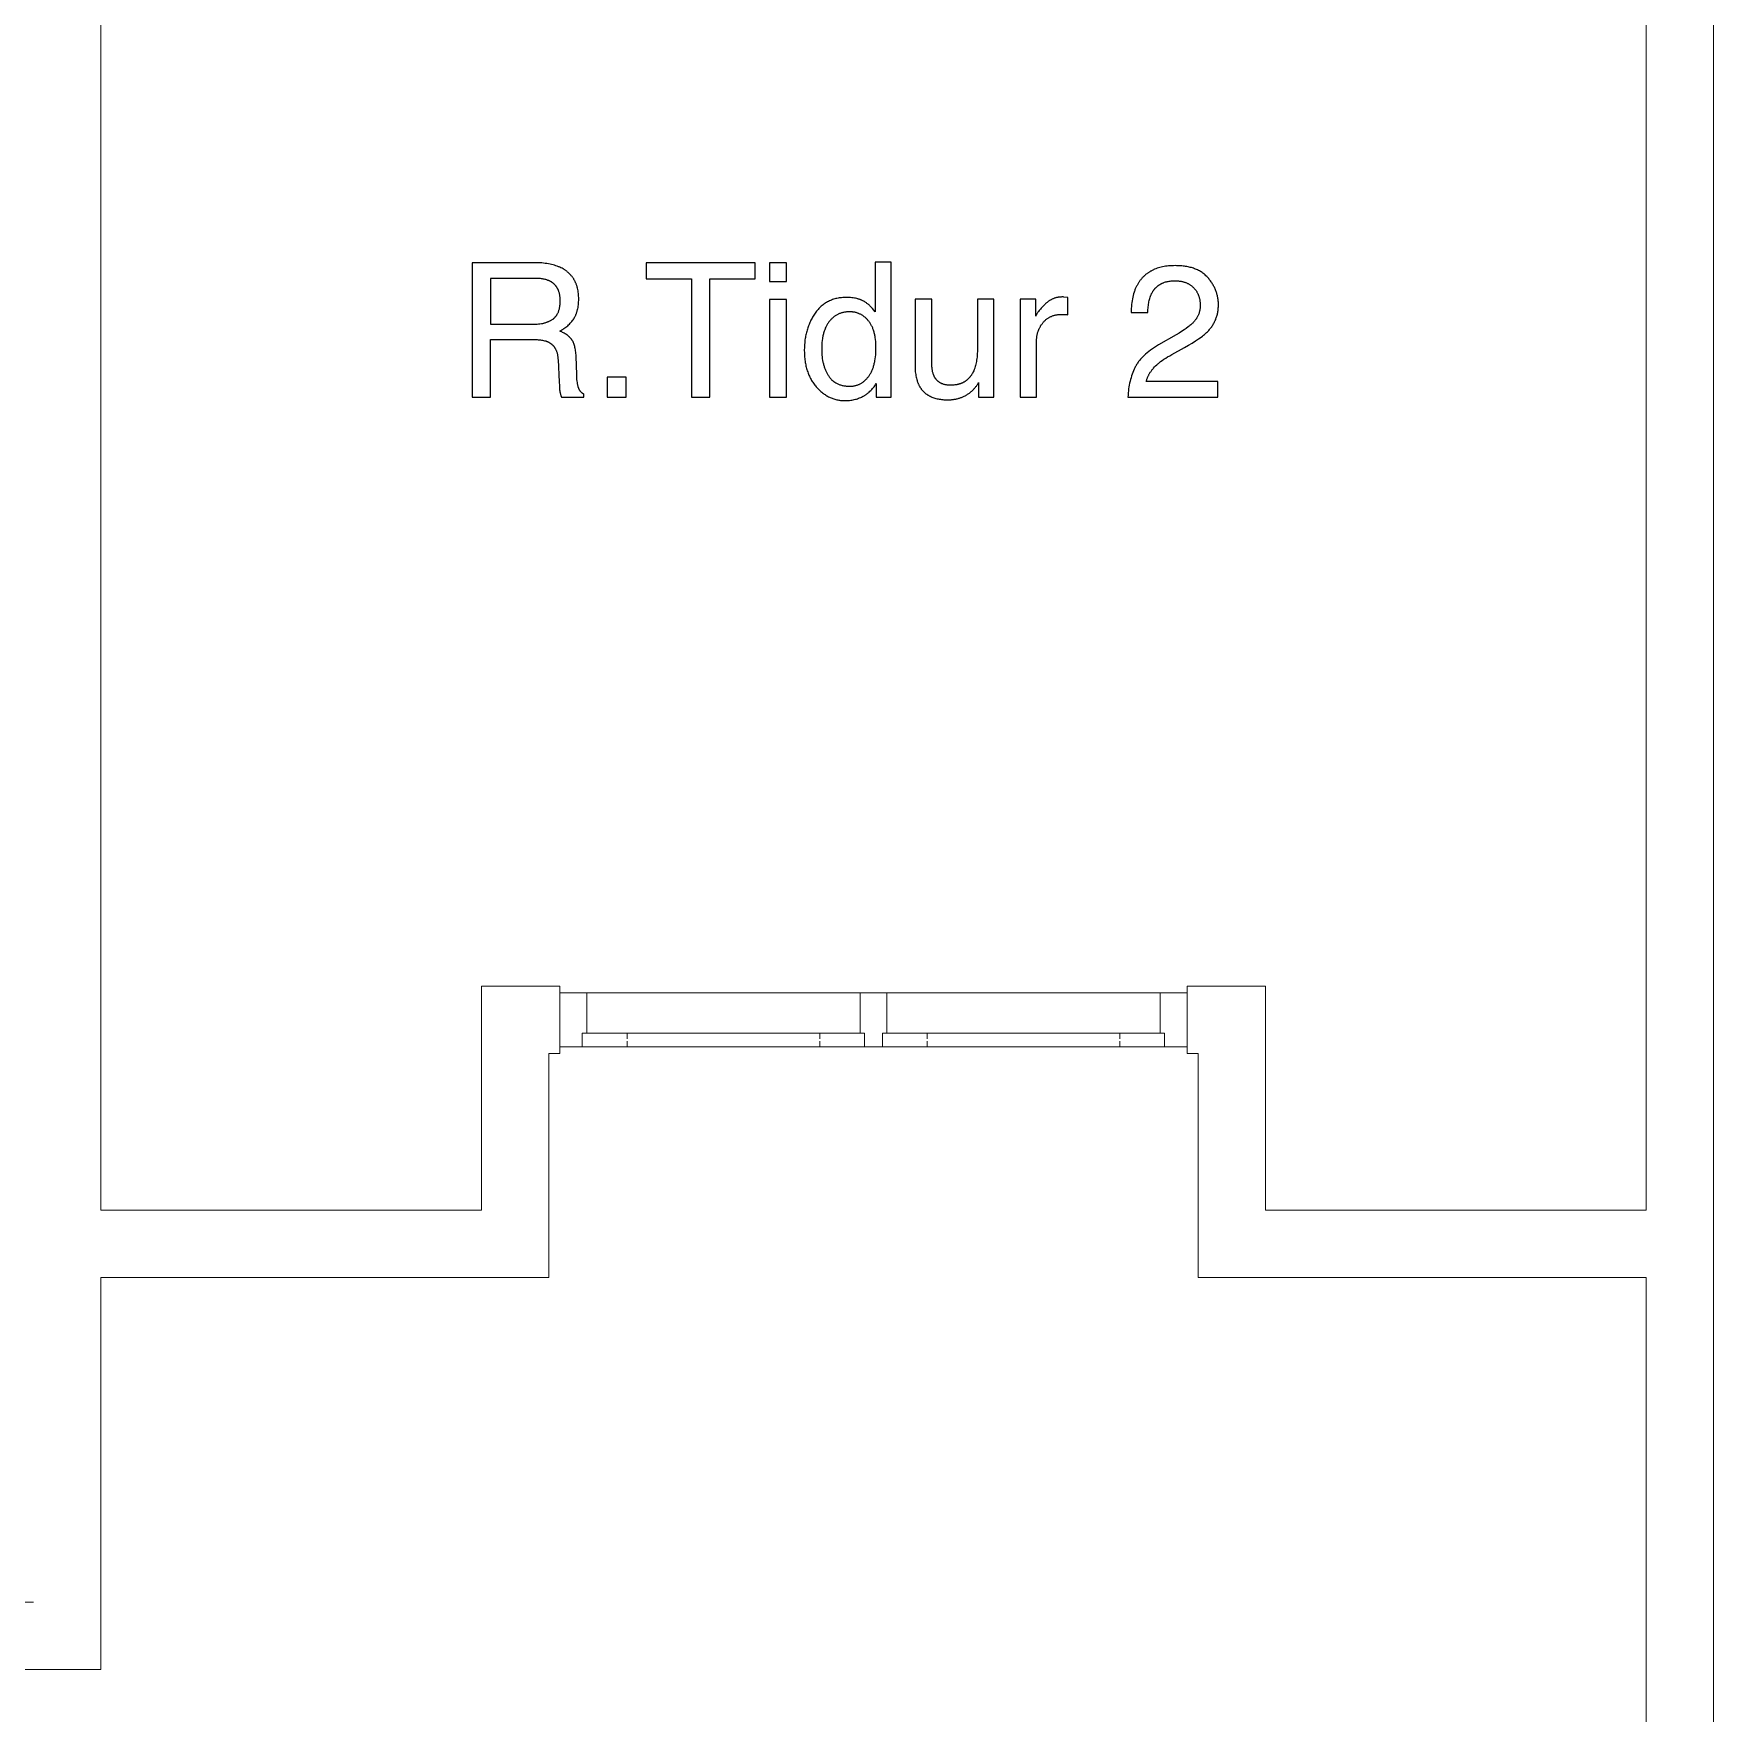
# Model space of a CAD drawing. Header units: metres. Extents: x 0 to 2861, y -1 to 1496.
# Drawn here: x 11.961 to 15.711, y 21.673 to 25.423 of the extents above; entities that cross this region are included whole.
import ezdxf

# ---------------------------------------------------------------- set-up
doc = ezdxf.new("R2010")
doc.units = ezdxf.units.M
doc.layers.add('ARS-KUSEN', color=25, linetype='Continuous', lineweight=9)
doc.layers.add('ARS_DINDING', color=1, linetype='Continuous', lineweight=15)
doc.layers.add('Default', color=18, linetype='Continuous')

msp = doc.modelspace()

# ---------------------------------------------------------------- linework, layer by layer
at = {"layer": 'ARS-KUSEN'}
for points in [[(14.5363, 23.2815), (13.1363, 23.2815), (13.1363, 23.1615), (14.5363, 23.1615)], [(13.1363, 23.1615), (13.1863, 23.1615), (13.1863, 23.1915), (13.1963, 23.1915), (13.1963, 23.2815), (13.1363, 23.2815)], [(13.8163, 23.1615), (13.8563, 23.1615), (13.8563, 23.1915), (13.8663, 23.1915), (13.8663, 23.2815), (13.8063, 23.2815), (13.8063, 23.1915), (13.8163, 23.1915)], [(14.5363, 23.1615), (14.4863, 23.1615), (14.4863, 23.1915), (14.4763, 23.1915), (14.4763, 23.2815), (14.5363, 23.2815)]]:
    msp.add_lwpolyline(points, close=True, dxfattribs=at)
for points in [[(13.2863, 23.174), (13.2863, 23.1615), (13.1863, 23.1615), (13.1863, 23.1915), (13.2863, 23.1915), (13.2863, 23.179)], [(13.7163, 23.179), (13.7163, 23.1915), (13.2863, 23.1915), (13.2863, 23.179)], [(13.7163, 23.174), (13.7163, 23.1615), (13.8163, 23.1615), (13.8163, 23.1915), (13.7163, 23.1915), (13.7163, 23.179)], [(13.9563, 23.174), (13.9563, 23.1615), (13.8563, 23.1615), (13.8563, 23.1915), (13.9563, 23.1915), (13.9563, 23.179)], [(13.9563, 23.179), (13.9563, 23.1915), (14.3863, 23.1915), (14.3863, 23.179)], [(14.3863, 23.174), (14.3863, 23.1615), (14.4863, 23.1615), (14.4863, 23.1915), (14.3863, 23.1915), (14.3863, 23.179)], [(13.2863, 23.174), (13.2863, 23.1615), (13.7163, 23.1615), (13.7163, 23.174)], [(14.3863, 23.174), (14.3863, 23.1615), (13.9563, 23.1615), (13.9563, 23.174)]]:
    msp.add_lwpolyline(points, dxfattribs=at)
at = {"layer": 'ARS_DINDING', "color": 251}
for points in [[(12.1113, 26.3215), (12.1113, 22.7965)], [(15.5613, 22.7965), (15.5613, 26.3215)], [(15.7113, 26.3215), (15.7113, 18.6715), (15.5613, 18.6715)], [(13.1113, 23.1465), (13.1363, 23.1465), (13.1363, 23.2965), (12.9613, 23.2965), (12.9613, 22.7965)], [(14.7113, 22.7965), (14.7113, 23.2965), (14.5363, 23.2965), (14.5363, 23.1465), (14.5613, 23.1465)], [(12.1113, 22.6465), (13.1113, 22.6465), (13.1113, 23.1465)], [(14.5613, 23.1465), (14.5613, 22.6465), (15.5613, 22.6465)], [(12.9613, 22.7965), (12.1113, 22.7965)], [(15.5613, 22.7965), (14.7113, 22.7965)], [(12.1113, 22.6465), (12.1113, 21.7715)], [(15.5613, 18.8215), (15.5613, 22.6465)], [(11.9613, 21.9215), (11.3613, 21.9215), (11.3613, 21.7715), (12.1113, 21.7715)], [(12.1113, 21.7715), (11.9613, 21.7715)]]:
    msp.add_lwpolyline(points, dxfattribs=at)
at = {"layer": 'Default'}
for points in [[(13.0794, 24.9115), (12.9405, 24.9115)], [(12.9405, 24.9115), (12.9405, 24.6115)], [(13.136, 24.7589), (13.1384, 24.7603), (13.1408, 24.7616), (13.1432, 24.7631), (13.1454, 24.7646), (13.1476, 24.7661), (13.1497, 24.7677), (13.1518, 24.7693), (13.1538, 24.771), (13.1557, 24.7728), (13.1575, 24.7746), (13.1593, 24.7764), (13.161, 24.7784), (13.1626, 24.7803), (13.1642, 24.7823), (13.1657, 24.7844), (13.1671, 24.7865), (13.1678, 24.7876), (13.1685, 24.7887), (13.1691, 24.7898), (13.1697, 24.7909), (13.1703, 24.7921), (13.1709, 24.7933), (13.1715, 24.7945), (13.172, 24.7957), (13.1725, 24.7969), (13.173, 24.7982), (13.1735, 24.7995), (13.1739, 24.8008), (13.1743, 24.8021), (13.1747, 24.8034), (13.1751, 24.8047), (13.1755, 24.8061), (13.1758, 24.8075), (13.1761, 24.8089), (13.1767, 24.8118), (13.1772, 24.8147), (13.1776, 24.8178), (13.1779, 24.8209), (13.1781, 24.824), (13.1782, 24.8273), (13.1782, 24.8306), (13.1782, 24.8338), (13.1781, 24.8369), (13.1779, 24.84), (13.1776, 24.843), (13.1772, 24.846), (13.1768, 24.8489), (13.1762, 24.8517), (13.1756, 24.8544), (13.1749, 24.8571), (13.1745, 24.8584), (13.1741, 24.8597), (13.1737, 24.861), (13.1733, 24.8623), (13.1728, 24.8636), (13.1723, 24.8648), (13.1718, 24.866), (13.1713, 24.8672), (13.1707, 24.8684), (13.1702, 24.8696), (13.1696, 24.8708), (13.169, 24.8719), (13.1683, 24.8731), (13.1677, 24.8742), (13.167, 24.8753), (13.1663, 24.8764), (13.1656, 24.8774), (13.1649, 24.8785), (13.1641, 24.8795), (13.1633, 24.8805), (13.1626, 24.8815), (13.1617, 24.8825), (13.1609, 24.8835), (13.16, 24.8844), (13.1592, 24.8854), (13.1583, 24.8863), (13.1573, 24.8872), (13.1564, 24.8881), (13.1555, 24.889), (13.1545, 24.8899), (13.1535, 24.8907), (13.1524, 24.8915), (13.1514, 24.8923), (13.1503, 24.8931), (13.1493, 24.8939), (13.1482, 24.8947), (13.147, 24.8954), (13.1459, 24.8962), (13.1447, 24.8969), (13.1435, 24.8976), (13.1411, 24.899), (13.1386, 24.9003), (13.136, 24.9015), (13.1346, 24.9021), (13.1331, 24.9027), (13.1302, 24.9038), (13.1272, 24.9049), (13.1241, 24.9059), (13.1209, 24.9068), (13.1176, 24.9076), (13.1142, 24.9083), (13.1107, 24.909), (13.1071, 24.9096), (13.1034, 24.9101), (13.0997, 24.9105), (13.0958, 24.9109), (13.0918, 24.9111), (13.0878, 24.9113), (13.0836, 24.9115), (13.0794, 24.9115)], [(13.5722, 24.9115), (13.3288, 24.9115)], [(13.3288, 24.9115), (13.3288, 24.8758)], [(13.5722, 24.8758), (13.5722, 24.9115)], [(13.6045, 24.9115), (13.6045, 24.8698)], [(13.6418, 24.9115), (13.6045, 24.9115)], [(13.6418, 24.8698), (13.6418, 24.9115)], [(13.8757, 24.9125), (13.8403, 24.9125)], [(13.8403, 24.9125), (13.8403, 24.802)], [(13.8757, 24.6115), (13.8757, 24.9125)], [(14.5304, 24.7222), (14.5393, 24.7272), (14.5475, 24.7321), (14.5549, 24.7368), (14.5617, 24.7413), (14.5677, 24.7456), (14.5705, 24.7476), (14.5731, 24.7497), (14.5755, 24.7516), (14.5777, 24.7536), (14.5798, 24.7555), (14.5817, 24.7573), (14.5832, 24.7589), (14.5846, 24.7605), (14.5861, 24.7621), (14.5874, 24.7637), (14.5888, 24.7653), (14.5901, 24.767), (14.5913, 24.7687), (14.5925, 24.7704), (14.5936, 24.7721), (14.5947, 24.7739), (14.5957, 24.7756), (14.5967, 24.7774), (14.5977, 24.7792), (14.5985, 24.7811), (14.5994, 24.7829), (14.6002, 24.7848), (14.6009, 24.7867), (14.6016, 24.7886), (14.6023, 24.7905), (14.6029, 24.7924), (14.6034, 24.7944), (14.604, 24.7964), (14.6044, 24.7984), (14.6048, 24.8004), (14.6052, 24.8025), (14.6055, 24.8045), (14.6058, 24.8066), (14.606, 24.8087), (14.6061, 24.8108), (14.6063, 24.813), (14.6063, 24.8152), (14.6064, 24.8173), (14.6063, 24.8194), (14.6063, 24.8215), (14.6062, 24.8235), (14.606, 24.8256), (14.6058, 24.8276), (14.6055, 24.8296), (14.6053, 24.8316), (14.6049, 24.8336), (14.6045, 24.8356), (14.6041, 24.8376), (14.6036, 24.8395), (14.6031, 24.8414), (14.6025, 24.8434), (14.6019, 24.8453), (14.6013, 24.8472), (14.6006, 24.8491), (14.5998, 24.851), (14.599, 24.8529), (14.5982, 24.8547), (14.5973, 24.8566), (14.5964, 24.8584), (14.5954, 24.8602), (14.5944, 24.862), (14.5933, 24.8638), (14.5922, 24.8656), (14.5911, 24.8674), (14.5899, 24.8692), (14.5886, 24.8709), (14.5873, 24.8726), (14.586, 24.8744), (14.5846, 24.8761), (14.5832, 24.8778), (14.5817, 24.8795), (14.5802, 24.8811), (14.5786, 24.8826), (14.577, 24.8842), (14.5753, 24.8856), (14.5735, 24.887), (14.5717, 24.8884), (14.5699, 24.8897), (14.568, 24.8909), (14.5661, 24.8921), (14.5641, 24.8933), (14.562, 24.8943), (14.5599, 24.8954), (14.5577, 24.8964), (14.5555, 24.8973), (14.5532, 24.8982), (14.5509, 24.899), (14.5485, 24.8998), (14.5461, 24.9005), (14.5436, 24.9011), (14.5411, 24.9017), (14.5385, 24.9023), (14.5359, 24.9028), (14.5332, 24.9033), (14.5305, 24.9037), (14.5277, 24.904), (14.5248, 24.9043), (14.5219, 24.9045), (14.5189, 24.9047), (14.5159, 24.9048), (14.5129, 24.9049), (14.5098, 24.905), (14.506, 24.9049), (14.5024, 24.9048), (14.4988, 24.9046), (14.4952, 24.9043), (14.4918, 24.9039), (14.4884, 24.9035), (14.4851, 24.9029), (14.4818, 24.9023), (14.4787, 24.9016), (14.4756, 24.9008), (14.4725, 24.8999), (14.4696, 24.899), (14.4667, 24.8979), (14.4639, 24.8968), (14.4625, 24.8962), (14.4611, 24.8956), (14.4598, 24.895), (14.4585, 24.8943), (14.4571, 24.8937), (14.4559, 24.893), (14.4546, 24.8923), (14.4533, 24.8915), (14.4521, 24.8908), (14.4509, 24.89), (14.4497, 24.8892), (14.4485, 24.8884), (14.4473, 24.8875), (14.4462, 24.8867), (14.445, 24.8858), (14.4439, 24.8849), (14.4428, 24.884), (14.4418, 24.883), (14.4407, 24.882), (14.4397, 24.8811), (14.4386, 24.8801), (14.4376, 24.879), (14.4366, 24.878), (14.4357, 24.8769), (14.4347, 24.8758), (14.4338, 24.8747), (14.4329, 24.8736), (14.432, 24.8724), (14.4311, 24.8713), (14.4302, 24.8701), (14.4294, 24.8689), (14.4286, 24.8676), (14.4277, 24.8664), (14.427, 24.8651), (14.4254, 24.8625), (14.4246, 24.861), (14.4238, 24.8594), (14.423, 24.8578), (14.4223, 24.8562), (14.4215, 24.8546), (14.4208, 24.8529), (14.4201, 24.8513), (14.4195, 24.8495), (14.4189, 24.8478), (14.4183, 24.846), (14.4171, 24.8424), (14.4161, 24.8387), (14.4152, 24.8349), (14.4143, 24.8309), (14.4136, 24.8268), (14.413, 24.8227), (14.4124, 24.8184), (14.412, 24.814), (14.4117, 24.8095), (14.4115, 24.8049), (14.4113, 24.8002)], [(13.0804, 24.8766), (12.9812, 24.8766)], [(12.9812, 24.8766), (12.9812, 24.774)], [(13.0751, 24.774), (13.0786, 24.7741), (13.0821, 24.7742), (13.0854, 24.7745), (13.0887, 24.7748), (13.0918, 24.7752), (13.0949, 24.7757), (13.0964, 24.7759), (13.0978, 24.7762), (13.0993, 24.7766), (13.1007, 24.7769), (13.1021, 24.7773), (13.1035, 24.7777), (13.1049, 24.7781), (13.1062, 24.7785), (13.1075, 24.779), (13.1088, 24.7795), (13.11, 24.78), (13.1113, 24.7805), (13.1125, 24.781), (13.1137, 24.7816), (13.1149, 24.7822), (13.116, 24.7828), (13.1171, 24.7834), (13.1182, 24.7841), (13.1193, 24.7848), (13.1204, 24.7855), (13.1209, 24.7858), (13.1214, 24.7862), (13.1219, 24.7866), (13.1224, 24.787), (13.1229, 24.7874), (13.1233, 24.7878), (13.1238, 24.7882), (13.1243, 24.7886), (13.1247, 24.7891), (13.1251, 24.7895), (13.1256, 24.79), (13.126, 24.7904), (13.1264, 24.7909), (13.1268, 24.7914), (13.1272, 24.7919), (13.1276, 24.7924), (13.128, 24.7929), (13.1284, 24.7934), (13.1288, 24.7939), (13.1291, 24.7944), (13.1295, 24.795), (13.1298, 24.7955), (13.1302, 24.7961), (13.1305, 24.7966), (13.1311, 24.7978), (13.1317, 24.799), (13.1323, 24.8002), (13.1328, 24.8015), (13.1333, 24.8028), (13.1338, 24.8042), (13.1342, 24.8055), (13.1347, 24.807), (13.135, 24.8084), (13.1354, 24.8099), (13.1357, 24.8114), (13.136, 24.813), (13.1362, 24.8146), (13.1364, 24.8162), (13.1366, 24.8179), (13.1367, 24.8196), (13.1369, 24.8213), (13.1369, 24.8231), (13.137, 24.8249), (13.137, 24.8267), (13.137, 24.8287), (13.1369, 24.8307), (13.1368, 24.8326), (13.1366, 24.8344), (13.1364, 24.8363), (13.1362, 24.838), (13.1359, 24.8398), (13.1355, 24.8415), (13.1352, 24.8432), (13.1347, 24.8448), (13.1342, 24.8464), (13.1337, 24.8479), (13.1334, 24.8487), (13.1332, 24.8494), (13.1329, 24.8502), (13.1325, 24.8509), (13.1322, 24.8516), (13.1319, 24.8523), (13.1315, 24.853), (13.1312, 24.8537), (13.1308, 24.8544), (13.1304, 24.855), (13.13, 24.8557), (13.1296, 24.8563), (13.1292, 24.857), (13.1288, 24.8576), (13.1284, 24.8582), (13.1279, 24.8588), (13.1274, 24.8594), (13.127, 24.86), (13.1265, 24.8606), (13.126, 24.8612), (13.1255, 24.8617), (13.125, 24.8623), (13.1244, 24.8628), (13.1239, 24.8633), (13.1233, 24.8639), (13.1228, 24.8644), (13.1222, 24.8649), (13.1216, 24.8654), (13.121, 24.8658), (13.1204, 24.8663), (13.1198, 24.8668), (13.1192, 24.8672), (13.1185, 24.8677), (13.1179, 24.8681), (13.1172, 24.8685), (13.1165, 24.8689), (13.1158, 24.8693), (13.1151, 24.8697), (13.1137, 24.8704), (13.1129, 24.8708), (13.1121, 24.8712), (13.1113, 24.8715), (13.1105, 24.8719), (13.1096, 24.8722), (13.1087, 24.8725), (13.1079, 24.8728), (13.107, 24.8731), (13.1051, 24.8737), (13.1032, 24.8742), (13.1012, 24.8746), (13.0992, 24.875), (13.0971, 24.8754), (13.0949, 24.8757), (13.0926, 24.876), (13.0903, 24.8762), (13.0879, 24.8764), (13.0855, 24.8765), (13.083, 24.8765), (13.0804, 24.8766)], [(13.3288, 24.8758), (13.4298, 24.8758)], [(13.4298, 24.8758), (13.4298, 24.6115)], [(13.4711, 24.6115), (13.4711, 24.8758)], [(13.4711, 24.8758), (13.5722, 24.8758)], [(13.6045, 24.8698), (13.6418, 24.8698)], [(14.4487, 24.8002), (14.4488, 24.8035), (14.449, 24.8068), (14.4493, 24.81), (14.4495, 24.813), (14.4499, 24.816), (14.4503, 24.8189), (14.4507, 24.8217), (14.4513, 24.8244), (14.4518, 24.827), (14.4524, 24.8295), (14.4531, 24.8319), (14.4538, 24.8343), (14.4546, 24.8365), (14.455, 24.8376), (14.4555, 24.8387), (14.4559, 24.8397), (14.4563, 24.8407), (14.4568, 24.8417), (14.4573, 24.8427), (14.4582, 24.8444), (14.4592, 24.8461), (14.4597, 24.847), (14.4602, 24.8478), (14.4607, 24.8486), (14.4613, 24.8494), (14.4618, 24.8501), (14.4624, 24.8509), (14.463, 24.8517), (14.4635, 24.8524), (14.4641, 24.8531), (14.4647, 24.8538), (14.4654, 24.8545), (14.466, 24.8552), (14.4666, 24.8558), (14.4673, 24.8565), (14.4679, 24.8571), (14.4686, 24.8577), (14.4693, 24.8584), (14.47, 24.8589), (14.4707, 24.8595), (14.4714, 24.8601), (14.4722, 24.8606), (14.4729, 24.8612), (14.4737, 24.8617), (14.4744, 24.8622), (14.4752, 24.8627), (14.476, 24.8632), (14.4768, 24.8637), (14.4776, 24.8641), (14.4784, 24.8645), (14.4793, 24.865), (14.4801, 24.8654), (14.481, 24.8658), (14.4818, 24.8662), (14.4827, 24.8665), (14.4836, 24.8669), (14.4845, 24.8672), (14.4863, 24.8679), (14.4882, 24.8685), (14.4902, 24.869), (14.4921, 24.8695), (14.4941, 24.8699), (14.4962, 24.8703), (14.4983, 24.8706), (14.5005, 24.8708), (14.5027, 24.871), (14.5049, 24.8711), (14.5072, 24.8712), (14.5096, 24.8713), (14.5111, 24.8712), (14.5127, 24.8712), (14.5143, 24.8711), (14.5158, 24.871), (14.5173, 24.8709), (14.5188, 24.8707), (14.5202, 24.8705), (14.5217, 24.8703), (14.5231, 24.8701), (14.5245, 24.8698), (14.5259, 24.8695), (14.5273, 24.8691), (14.5286, 24.8688), (14.5299, 24.8684), (14.5313, 24.868), (14.5325, 24.8675), (14.5338, 24.867), (14.5351, 24.8665), (14.5363, 24.866), (14.5375, 24.8654), (14.5387, 24.8648), (14.5398, 24.8642), (14.541, 24.8635), (14.5421, 24.8628), (14.5432, 24.8621), (14.5443, 24.8613), (14.5454, 24.8606), (14.5464, 24.8598), (14.5474, 24.8589), (14.5485, 24.8581), (14.5494, 24.8572), (14.5504, 24.8562), (14.5513, 24.8553), (14.5523, 24.8543), (14.5531, 24.8533), (14.554, 24.8523), (14.5548, 24.8513), (14.5556, 24.8502), (14.5564, 24.8492), (14.5571, 24.8481), (14.5578, 24.847), (14.5585, 24.8458), (14.5591, 24.8447), (14.5597, 24.8435), (14.5603, 24.8423), (14.5609, 24.8411), (14.5614, 24.8399), (14.5619, 24.8386), (14.5624, 24.8373), (14.5628, 24.836), (14.5632, 24.8347), (14.5636, 24.8334), (14.5639, 24.832), (14.5642, 24.8306), (14.5645, 24.8292), (14.5648, 24.8278), (14.565, 24.8264), (14.5652, 24.8249), (14.5653, 24.8234), (14.5655, 24.8219), (14.5656, 24.8204), (14.5657, 24.8189), (14.5657, 24.8173), (14.5657, 24.8157), (14.5657, 24.8143), (14.5657, 24.813), (14.5656, 24.8117), (14.5655, 24.8103), (14.5653, 24.809), (14.5651, 24.8077), (14.5649, 24.8064), (14.5647, 24.8051), (14.5644, 24.8038), (14.5641, 24.8025), (14.5637, 24.8013), (14.5634, 24.8), (14.563, 24.7988), (14.5625, 24.7975), (14.562, 24.7963), (14.5615, 24.7951), (14.561, 24.7939), (14.5604, 24.7927), (14.5598, 24.7915), (14.5592, 24.7903), (14.5585, 24.7891), (14.5578, 24.788), (14.5571, 24.7868), (14.5563, 24.7857), (14.5555, 24.7846), (14.5547, 24.7834), (14.5538, 24.7823), (14.5529, 24.7812), (14.552, 24.7801), (14.551, 24.779), (14.55, 24.778), (14.549, 24.7769), (14.5476, 24.7755), (14.5461, 24.7741), (14.5444, 24.7727), (14.5427, 24.7712), (14.5408, 24.7697), (14.5388, 24.7682), (14.5344, 24.765), (14.5296, 24.7616), (14.5242, 24.7581), (14.5184, 24.7545), (14.512, 24.7508)], [(13.6045, 24.8292), (13.6045, 24.6115)], [(13.6418, 24.8292), (13.6045, 24.8292)], [(13.6418, 24.6115), (13.6418, 24.8292)], [(13.776, 24.8341), (13.7732, 24.8341), (13.7704, 24.834), (13.7677, 24.8338), (13.765, 24.8335), (13.7623, 24.8332), (13.7597, 24.8329), (13.7572, 24.8324), (13.7546, 24.8319), (13.7522, 24.8313), (13.7497, 24.8307), (13.7473, 24.83), (13.7449, 24.8292), (13.7426, 24.8283), (13.7403, 24.8274), (13.7381, 24.8264), (13.7359, 24.8253), (13.7337, 24.8242), (13.7316, 24.823), (13.7295, 24.8217), (13.7275, 24.8204), (13.7255, 24.819), (13.7236, 24.8175), (13.7216, 24.816), (13.7198, 24.8144), (13.7179, 24.8127), (13.7161, 24.811), (13.7144, 24.8092), (13.7127, 24.8073), (13.711, 24.8053), (13.7094, 24.8033), (13.7078, 24.8012), (13.7063, 24.7991), (13.7048, 24.7969), (13.7033, 24.7946), (13.7019, 24.7924), (13.7005, 24.7901), (13.6992, 24.7878), (13.698, 24.7855), (13.6968, 24.7831), (13.6956, 24.7808), (13.6945, 24.7784), (13.6934, 24.7759), (13.6924, 24.7735), (13.6914, 24.771), (13.6905, 24.7685), (13.6896, 24.766), (13.6887, 24.7634), (13.688, 24.7609), (13.6872, 24.7583), (13.6865, 24.7556), (13.6859, 24.753), (13.6853, 24.7503), (13.6847, 24.7476), (13.6842, 24.7449), (13.6838, 24.7421), (13.6834, 24.7394), (13.683, 24.7366), (13.6827, 24.7337), (13.6822, 24.728), (13.682, 24.7222), (13.6819, 24.7163), (13.682, 24.71), (13.6821, 24.7069), (13.6823, 24.7038), (13.6825, 24.7008), (13.6828, 24.6978), (13.6831, 24.6949), (13.6835, 24.692), (13.684, 24.6891), (13.6845, 24.6863), (13.685, 24.6836), (13.6856, 24.6808), (13.6863, 24.6781), (13.687, 24.6755), (13.6877, 24.6729), (13.6885, 24.6703), (13.6894, 24.6677), (13.6903, 24.6652), (13.6913, 24.6628), (13.6923, 24.6604), (13.6934, 24.658), (13.6945, 24.6557), (13.6957, 24.6534), (13.6969, 24.6511), (13.6982, 24.6489), (13.6995, 24.6467), (13.7009, 24.6446), (13.7023, 24.6425), (13.7038, 24.6404), (13.7054, 24.6384), (13.707, 24.6364), (13.7086, 24.6345), (13.7103, 24.6326), (13.712, 24.6307), (13.7137, 24.629), (13.7155, 24.6273), (13.7172, 24.6256), (13.719, 24.624), (13.7208, 24.6225), (13.7226, 24.621), (13.7244, 24.6196), (13.7263, 24.6183), (13.7282, 24.617), (13.7301, 24.6157), (13.732, 24.6146), (13.7339, 24.6135), (13.7358, 24.6124), (13.7378, 24.6114), (13.7398, 24.6105), (13.7418, 24.6096), (13.7438, 24.6088), (13.7459, 24.6081), (13.7479, 24.6074), (13.75, 24.6067), (13.7521, 24.6062), (13.7543, 24.6056), (13.7564, 24.6052), (13.7586, 24.6048), (13.7607, 24.6045), (13.7629, 24.6042), (13.7652, 24.604), (13.7674, 24.6038), (13.7696, 24.6038), (13.7719, 24.6037), (13.7747, 24.6038), (13.7775, 24.6039), (13.7802, 24.604), (13.7829, 24.6043), (13.7856, 24.6046), (13.7882, 24.605), (13.7908, 24.6054), (13.7933, 24.606), (13.7958, 24.6066), (13.7983, 24.6072), (13.8007, 24.608), (13.803, 24.6088), (13.8054, 24.6097), (13.8077, 24.6106), (13.8099, 24.6116), (13.8121, 24.6127), (13.8132, 24.6133), (13.8143, 24.6139), (13.8154, 24.6145), (13.8165, 24.6151), (13.8175, 24.6158), (13.8186, 24.6165), (13.8196, 24.6172), (13.8206, 24.6179), (13.8217, 24.6187), (13.8227, 24.6194), (13.8237, 24.6202), (13.8247, 24.621), (13.8256, 24.6219), (13.8266, 24.6227), (13.8285, 24.6245), (13.8304, 24.6264), (13.8323, 24.6283), (13.8341, 24.6304), (13.8359, 24.6325), (13.8376, 24.6347), (13.8393, 24.637), (13.841, 24.6394), (13.8426, 24.6419)], [(13.8403, 24.802), (13.8373, 24.8057), (13.8343, 24.8091), (13.8314, 24.8122), (13.8299, 24.8137), (13.8285, 24.815), (13.8272, 24.8164), (13.8258, 24.8176), (13.8245, 24.8187), (13.8231, 24.8198), (13.8218, 24.8208), (13.8206, 24.8218), (13.8193, 24.8227), (13.8181, 24.8235), (13.817, 24.8241), (13.8159, 24.8248), (13.8148, 24.8254), (13.8137, 24.826), (13.8126, 24.8265), (13.8114, 24.8271), (13.8103, 24.8276), (13.8091, 24.8281), (13.8079, 24.8286), (13.8067, 24.8291), (13.8055, 24.8295), (13.8042, 24.8299), (13.803, 24.8303), (13.8017, 24.8307), (13.8004, 24.8311), (13.7991, 24.8314), (13.7964, 24.8321), (13.7937, 24.8326), (13.7909, 24.8331), (13.7881, 24.8334), (13.7851, 24.8337), (13.7822, 24.8339), (13.7791, 24.834), (13.776, 24.8341)], [(13.9667, 24.8302), (13.9292, 24.8302)], [(13.9292, 24.8302), (13.9292, 24.6815)], [(13.9667, 24.685), (13.9667, 24.8302)], [(14.1052, 24.8302), (14.0684, 24.8302)], [(14.0684, 24.8302), (14.0684, 24.7228)], [(14.1052, 24.6115), (14.1052, 24.8302)], [(14.1985, 24.8302), (14.1636, 24.8302)], [(14.1636, 24.8302), (14.1636, 24.6115)], [(14.27, 24.8341), (14.2616, 24.8349), (14.2595, 24.8351), (14.2588, 24.8351), (14.2584, 24.8351), (14.2582, 24.8351), (14.2568, 24.8351), (14.2555, 24.835), (14.2541, 24.835), (14.2528, 24.8349), (14.2515, 24.8347), (14.2502, 24.8346), (14.2489, 24.8344), (14.2476, 24.8341), (14.2463, 24.8339), (14.245, 24.8336), (14.2437, 24.8332), (14.2425, 24.8329), (14.2413, 24.8325), (14.24, 24.8321), (14.2388, 24.8316), (14.2376, 24.8312), (14.2364, 24.8306), (14.2352, 24.8301), (14.234, 24.8295), (14.2328, 24.8289), (14.2317, 24.8283), (14.2305, 24.8276), (14.2294, 24.8269), (14.2283, 24.8262), (14.2271, 24.8255), (14.226, 24.8247), (14.2249, 24.8238), (14.2238, 24.823), (14.2228, 24.8221), (14.2217, 24.8212), (14.2206, 24.8203), (14.2196, 24.8193), (14.2156, 24.8154), (14.212, 24.8117), (14.2103, 24.8099), (14.2088, 24.8081), (14.2073, 24.8064), (14.2059, 24.8047), (14.2047, 24.803), (14.2035, 24.8014), (14.2024, 24.7998), (14.2015, 24.7982), (14.201, 24.7975), (14.2006, 24.7967), (14.2002, 24.796), (14.1998, 24.7953), (14.1994, 24.7945), (14.1991, 24.7938), (14.1988, 24.7931), (14.1985, 24.7924)], [(14.1985, 24.7924), (14.1985, 24.8302)], [(14.27, 24.7953), (14.27, 24.8341)], [(14.2004, 24.7373), (14.2004, 24.7387), (14.2004, 24.7402), (14.2005, 24.7416), (14.2006, 24.743), (14.2007, 24.7444), (14.2009, 24.7458), (14.2011, 24.7472), (14.2013, 24.7486), (14.2016, 24.75), (14.2018, 24.7513), (14.2021, 24.7527), (14.2025, 24.754), (14.2028, 24.7553), (14.2032, 24.7566), (14.2036, 24.7579), (14.2041, 24.7592), (14.2046, 24.7605), (14.2051, 24.7618), (14.2056, 24.763), (14.2062, 24.7643), (14.2068, 24.7655), (14.2074, 24.7667), (14.2081, 24.768), (14.2088, 24.7692), (14.2095, 24.7704), (14.2102, 24.7715), (14.211, 24.7727), (14.2118, 24.7739), (14.2126, 24.775), (14.2135, 24.7762), (14.2144, 24.7773), (14.2153, 24.7784), (14.2162, 24.7795), (14.2172, 24.7806), (14.2182, 24.7816), (14.2192, 24.7826), (14.2203, 24.7836), (14.2213, 24.7845), (14.2224, 24.7854), (14.2235, 24.7863), (14.2247, 24.7871), (14.2259, 24.7879), (14.2271, 24.7886), (14.2283, 24.7893), (14.2295, 24.79), (14.2308, 24.7907), (14.2321, 24.7913), (14.2334, 24.7918), (14.2348, 24.7924), (14.2361, 24.7929), (14.2375, 24.7934), (14.2389, 24.7938), (14.2404, 24.7942), (14.2419, 24.7946), (14.2434, 24.7949), (14.2449, 24.7952), (14.2464, 24.7955), (14.248, 24.7957), (14.2496, 24.7959), (14.2512, 24.796), (14.2529, 24.7962), (14.2545, 24.7962), (14.2562, 24.7963), (14.258, 24.7963), (14.2611, 24.7963), (14.2626, 24.7962), (14.264, 24.7961), (14.2654, 24.796), (14.2669, 24.7958), (14.2684, 24.7956), (14.27, 24.7953)], [(14.4113, 24.8002), (14.4487, 24.8002)], [(12.9812, 24.774), (13.0751, 24.774)], [(13.1723, 24.7024), (13.1722, 24.7056), (13.1719, 24.7087), (13.1717, 24.7117), (13.1713, 24.7145), (13.1709, 24.7173), (13.1705, 24.7199), (13.1699, 24.7225), (13.1693, 24.7249), (13.169, 24.726), (13.1687, 24.7272), (13.1683, 24.7283), (13.168, 24.7294), (13.1676, 24.7304), (13.1672, 24.7315), (13.1668, 24.7325), (13.1664, 24.7334), (13.1659, 24.7344), (13.1655, 24.7353), (13.165, 24.7362), (13.1645, 24.737), (13.164, 24.7378), (13.1635, 24.7386), (13.163, 24.7394), (13.1624, 24.7401), (13.1619, 24.7409), (13.1613, 24.7416), (13.1607, 24.7423), (13.1601, 24.743), (13.1594, 24.7437), (13.1588, 24.7444), (13.1581, 24.745), (13.1574, 24.7457), (13.1567, 24.7463), (13.156, 24.747), (13.1553, 24.7476), (13.1545, 24.7482), (13.1538, 24.7489), (13.153, 24.7495), (13.1514, 24.7507), (13.1497, 24.7518), (13.1479, 24.7529), (13.1461, 24.754), (13.1442, 24.7551), (13.1423, 24.7561), (13.1402, 24.7571), (13.1381, 24.758), (13.136, 24.7589)], [(14.512, 24.7508), (14.4728, 24.7281)], [(12.9812, 24.6115), (12.9812, 24.7401)], [(12.9812, 24.7401), (13.0737, 24.7401)], [(13.0737, 24.7401), (13.0797, 24.7401), (13.0853, 24.7398), (13.088, 24.7396), (13.0905, 24.7394), (13.0929, 24.7391), (13.0953, 24.7388), (13.0975, 24.7384), (13.0996, 24.738), (13.1017, 24.7375), (13.1036, 24.737), (13.1045, 24.7368), (13.1054, 24.7365), (13.1063, 24.7362), (13.1071, 24.7359), (13.1079, 24.7356), (13.1087, 24.7353), (13.1095, 24.735), (13.1102, 24.7346), (13.1109, 24.7343), (13.1115, 24.734), (13.1121, 24.7337), (13.1127, 24.7333), (13.1133, 24.733), (13.1139, 24.7326), (13.1145, 24.7322), (13.1151, 24.7318), (13.1156, 24.7314), (13.1162, 24.731), (13.1167, 24.7306), (13.1172, 24.7302), (13.1178, 24.7298), (13.1183, 24.7293), (13.1188, 24.7289), (13.1193, 24.7284), (13.1198, 24.7279), (13.1202, 24.7275), (13.1207, 24.727), (13.1212, 24.7265), (13.1216, 24.726), (13.122, 24.7255), (13.1225, 24.7249), (13.1229, 24.7244), (13.1233, 24.7239), (13.1237, 24.7233), (13.1241, 24.7227), (13.1245, 24.7222), (13.1249, 24.7216), (13.1252, 24.721), (13.1256, 24.7204), (13.1259, 24.7198), (13.1263, 24.7192), (13.1266, 24.7185), (13.1272, 24.7172), (13.1278, 24.7159), (13.1284, 24.7145), (13.1289, 24.7131), (13.1293, 24.7117), (13.1298, 24.7102), (13.1302, 24.7087), (13.1306, 24.7072), (13.1309, 24.7056), (13.1312, 24.7039), (13.1314, 24.7023), (13.1317, 24.7006), (13.1318, 24.6988), (13.132, 24.697), (13.1321, 24.6952)], [(14.0684, 24.7228), (14.0683, 24.715), (14.068, 24.7076), (14.0677, 24.7041), (14.0674, 24.7007), (14.067, 24.6974), (14.0666, 24.6941), (14.0661, 24.691), (14.0655, 24.6881), (14.0649, 24.6852), (14.0642, 24.6824), (14.0635, 24.6797), (14.0627, 24.6772), (14.0622, 24.6759), (14.0618, 24.6747), (14.0614, 24.6735), (14.0609, 24.6723), (14.06, 24.6702), (14.0591, 24.6682), (14.0581, 24.6662), (14.057, 24.6643), (14.0565, 24.6634), (14.056, 24.6625), (14.0554, 24.6616), (14.0548, 24.6607), (14.0542, 24.6598), (14.0536, 24.659), (14.053, 24.6581), (14.0524, 24.6573), (14.0518, 24.6565), (14.0511, 24.6558), (14.0505, 24.655), (14.0498, 24.6543), (14.0491, 24.6535), (14.0484, 24.6528), (14.0477, 24.6521), (14.047, 24.6514), (14.0463, 24.6508), (14.0456, 24.6501), (14.0448, 24.6495), (14.044, 24.6489), (14.0433, 24.6483), (14.0425, 24.6477), (14.0417, 24.6472), (14.0409, 24.6466), (14.0401, 24.6461), (14.0392, 24.6456), (14.0384, 24.6451), (14.0375, 24.6446), (14.0366, 24.6441), (14.0358, 24.6437), (14.0349, 24.6433), (14.034, 24.6429), (14.033, 24.6425), (14.0321, 24.6421), (14.0312, 24.6417), (14.0302, 24.6414), (14.0292, 24.6411), (14.0283, 24.6408), (14.0273, 24.6405), (14.0263, 24.6402), (14.0253, 24.6399), (14.0242, 24.6397), (14.0232, 24.6395), (14.0221, 24.6392), (14.02, 24.6389), (14.0178, 24.6386), (14.0156, 24.6383), (14.0133, 24.6382), (14.011, 24.6381), (14.0086, 24.638), (14.007, 24.6381), (14.0053, 24.6381), (14.0037, 24.6382), (14.0022, 24.6383), (14.0007, 24.6385), (13.9992, 24.6387), (13.9977, 24.639), (13.9963, 24.6393), (13.9949, 24.6396), (13.9935, 24.64), (13.9922, 24.6404), (13.9909, 24.6408), (13.9903, 24.641), (13.9897, 24.6413), (13.9891, 24.6415), (13.9884, 24.6418), (13.9878, 24.6421), (13.9873, 24.6423), (13.9867, 24.6426), (13.9861, 24.6429), (13.9855, 24.6433), (13.985, 24.6436), (13.9844, 24.6439), (13.9839, 24.6442), (13.9833, 24.6446), (13.9828, 24.6449), (13.9823, 24.6453), (13.9818, 24.6457), (13.9813, 24.6461), (13.9808, 24.6465), (13.9803, 24.6469), (13.9798, 24.6473), (13.9794, 24.6477), (13.9789, 24.6482), (13.9785, 24.6486), (13.978, 24.6491), (13.9776, 24.6495), (13.9772, 24.65), (13.9767, 24.6505), (13.9763, 24.651), (13.9759, 24.6515), (13.9755, 24.652), (13.9751, 24.6525), (13.9748, 24.653), (13.9744, 24.6536), (13.974, 24.6541), (13.9737, 24.6547), (13.9733, 24.6553), (13.973, 24.6558), (13.9727, 24.6564), (13.9721, 24.6576), (13.9717, 24.6583), (13.9714, 24.659), (13.9711, 24.6597), (13.9708, 24.6604), (13.9705, 24.6611), (13.9703, 24.6618), (13.9697, 24.6633), (13.9693, 24.6649), (13.9688, 24.6665), (13.9684, 24.6681), (13.9681, 24.6698), (13.9678, 24.6715), (13.9675, 24.6733), (13.9673, 24.6751), (13.9671, 24.677), (13.9669, 24.6789), (13.9668, 24.6809), (13.9668, 24.6829), (13.9667, 24.685)], [(14.2004, 24.6115), (14.2004, 24.7373)], [(14.4728, 24.7281), (14.468, 24.7252), (14.4634, 24.7223), (14.4589, 24.7193), (14.4547, 24.7163), (14.4507, 24.7133), (14.4469, 24.7102), (14.4433, 24.7071), (14.4415, 24.7055), (14.4398, 24.704), (14.4382, 24.7024), (14.4366, 24.7008), (14.4351, 24.6991), (14.4336, 24.6975), (14.4322, 24.6959), (14.4308, 24.6942), (14.4295, 24.6926), (14.4282, 24.6909), (14.427, 24.6892), (14.4258, 24.6876), (14.4247, 24.6859), (14.4236, 24.6842), (14.4226, 24.6824), (14.4216, 24.6807), (14.4207, 24.679), (14.4198, 24.6772), (14.4182, 24.6737), (14.4166, 24.6701), (14.4151, 24.6664), (14.4137, 24.6626), (14.4124, 24.6588), (14.4112, 24.6549), (14.4101, 24.6509), (14.4091, 24.6468), (14.4082, 24.6427), (14.4073, 24.6384), (14.4066, 24.6341), (14.4059, 24.6298), (14.4054, 24.6253), (14.4049, 24.6208), (14.4045, 24.6162), (14.4042, 24.6115)], [(14.5024, 24.7067), (14.5304, 24.7222)], [(13.1321, 24.6952), (13.1345, 24.6452)], [(13.1738, 24.6621), (13.1723, 24.7024)], [(13.9292, 24.6815), (13.9292, 24.6781), (13.9293, 24.6747), (13.9295, 24.6714), (13.9297, 24.6682), (13.9301, 24.6651), (13.9305, 24.6621), (13.9309, 24.6592), (13.9315, 24.6564), (13.9321, 24.6536), (13.9328, 24.651), (13.9335, 24.6484), (13.9339, 24.6471), (13.9343, 24.6459), (13.9348, 24.6447), (13.9352, 24.6435), (13.9357, 24.6423), (13.9362, 24.6412), (13.9367, 24.6401), (13.9372, 24.6389), (13.9378, 24.6379), (13.9384, 24.6368), (13.9394, 24.6349), (13.94, 24.634), (13.9406, 24.633), (13.9412, 24.6321), (13.9418, 24.6312), (13.9424, 24.6304), (13.9431, 24.6295), (13.9437, 24.6286), (13.9444, 24.6278), (13.9451, 24.627), (13.9458, 24.6262), (13.9465, 24.6254), (13.9472, 24.6246), (13.9479, 24.6239), (13.9487, 24.6231), (13.9495, 24.6224), (13.9503, 24.6217), (13.9511, 24.621), (13.9519, 24.6203), (13.9527, 24.6197), (13.9535, 24.619), (13.9544, 24.6184), (13.9553, 24.6178), (13.9562, 24.6172), (13.9571, 24.6166), (13.958, 24.616), (13.9589, 24.6155), (13.9598, 24.6149), (13.9608, 24.6144), (13.9618, 24.6139), (13.9628, 24.6134), (13.9638, 24.6129), (13.9648, 24.6124), (13.9658, 24.612), (13.9669, 24.6115), (13.969, 24.6107), (13.9712, 24.61), (13.9734, 24.6093), (13.9758, 24.6086), (13.9781, 24.608), (13.9806, 24.6075), (13.983, 24.6071), (13.9856, 24.6067), (13.9882, 24.6063), (13.9908, 24.6061), (13.9936, 24.6058), (13.9963, 24.6057), (13.9992, 24.6056), (14.0021, 24.6056), (14.0039, 24.6056), (14.0058, 24.6056), (14.0076, 24.6057), (14.0094, 24.6058), (14.0112, 24.606), (14.013, 24.6062), (14.0148, 24.6064), (14.0165, 24.6066), (14.0183, 24.6069), (14.02, 24.6072), (14.0217, 24.6076), (14.0233, 24.608), (14.025, 24.6084), (14.0266, 24.6089), (14.0282, 24.6093), (14.0298, 24.6099), (14.0314, 24.6104), (14.033, 24.611), (14.0346, 24.6116), (14.0361, 24.6123), (14.0376, 24.613), (14.0391, 24.6137), (14.0406, 24.6144), (14.0421, 24.6152), (14.0435, 24.616), (14.0449, 24.6169), (14.0463, 24.6178), (14.0477, 24.6187), (14.0491, 24.6197), (14.0505, 24.6206), (14.0518, 24.6217), (14.0531, 24.6227), (14.0544, 24.6238), (14.0557, 24.6249), (14.057, 24.6261), (14.0582, 24.6273), (14.0594, 24.6285), (14.0606, 24.6297), (14.0618, 24.631), (14.0629, 24.6323), (14.064, 24.6336), (14.065, 24.635), (14.0661, 24.6363), (14.0671, 24.6378), (14.0681, 24.6392), (14.0691, 24.6407), (14.07, 24.6422), (14.0709, 24.6438)], [(14.4452, 24.6462), (14.4456, 24.6476), (14.446, 24.6489), (14.4464, 24.6502), (14.4468, 24.6516), (14.4473, 24.6529), (14.4478, 24.6542), (14.4483, 24.6555), (14.4488, 24.6568), (14.4494, 24.6581), (14.45, 24.6594), (14.4507, 24.6606), (14.4513, 24.6619), (14.452, 24.6632), (14.4528, 24.6644), (14.4535, 24.6656), (14.4543, 24.6669), (14.4551, 24.6681), (14.456, 24.6693), (14.4569, 24.6705), (14.4578, 24.6718), (14.4587, 24.6729), (14.4597, 24.6741), (14.4607, 24.6753), (14.4617, 24.6765), (14.4638, 24.6788), (14.4661, 24.6811), (14.4685, 24.6834), (14.471, 24.6856), (14.4724, 24.6869), (14.474, 24.6881), (14.4772, 24.6907), (14.4807, 24.6933), (14.4845, 24.6959), (14.4886, 24.6985), (14.4929, 24.7012), (14.4975, 24.7039), (14.5024, 24.7067)], [(13.1345, 24.6452), (13.135, 24.6371), (13.1355, 24.6305), (13.1357, 24.6277), (13.136, 24.6253), (13.1363, 24.6232), (13.1364, 24.6223), (13.1366, 24.6215), (13.1369, 24.62), (13.1373, 24.6186), (13.1376, 24.6172), (13.138, 24.6159), (13.1382, 24.6153), (13.1384, 24.6147), (13.1387, 24.6141), (13.1389, 24.6136), (13.1391, 24.613), (13.1394, 24.6125), (13.1396, 24.612), (13.1399, 24.6115)], [(13.1897, 24.6182), (13.1894, 24.6184), (13.1891, 24.6185), (13.1888, 24.6186), (13.1885, 24.6188), (13.1883, 24.6189), (13.188, 24.6191), (13.1877, 24.6192), (13.1874, 24.6194), (13.1872, 24.6196), (13.1869, 24.6198), (13.1866, 24.6199), (13.1864, 24.6201), (13.1861, 24.6203), (13.1858, 24.6205), (13.1853, 24.6209), (13.1849, 24.6213), (13.1844, 24.6218), (13.1839, 24.6222), (13.1834, 24.6227), (13.183, 24.6232), (13.1826, 24.6238), (13.1821, 24.6243), (13.1817, 24.6249), (13.1813, 24.6254), (13.1809, 24.6261), (13.1805, 24.6267), (13.1802, 24.6273), (13.1798, 24.628), (13.1795, 24.6287), (13.1791, 24.6294), (13.1788, 24.6301), (13.1785, 24.6308), (13.1782, 24.6316), (13.1779, 24.6324), (13.1776, 24.6332), (13.1774, 24.634), (13.1771, 24.6349), (13.1769, 24.6357), (13.1763, 24.6377), (13.1761, 24.6388), (13.1758, 24.6401), (13.1756, 24.6413), (13.1752, 24.6441), (13.1748, 24.6472), (13.1744, 24.6505), (13.1742, 24.6541), (13.1738, 24.6621)], [(13.2416, 24.656), (13.2416, 24.6115)], [(13.2842, 24.656), (13.2416, 24.656)], [(13.2842, 24.6115), (13.2842, 24.656)], [(13.8426, 24.6419), (13.8426, 24.6115)], [(14.0709, 24.6438), (14.0705, 24.6115)], [(14.6049, 24.6462), (14.4452, 24.6462)], [(14.6049, 24.6115), (14.6049, 24.6462)], [(12.9405, 24.6115), (12.9812, 24.6115)], [(13.1399, 24.6115), (13.1897, 24.6115)], [(13.1897, 24.6115), (13.1897, 24.6182)], [(13.2416, 24.6115), (13.2842, 24.6115)], [(13.4298, 24.6115), (13.4711, 24.6115)], [(13.6045, 24.6115), (13.6418, 24.6115)], [(13.8426, 24.6115), (13.8757, 24.6115)], [(14.0705, 24.6115), (14.1052, 24.6115)], [(14.1636, 24.6115), (14.2004, 24.6115)], [(14.4042, 24.6115), (14.6049, 24.6115)]]:
    msp.add_lwpolyline(points, dxfattribs=at)
msp.add_lwpolyline([(13.7207, 24.7183), (13.7207, 24.714), (13.7209, 24.7097), (13.7212, 24.7055), (13.7216, 24.7014), (13.7221, 24.6975), (13.7228, 24.6936), (13.7235, 24.6898), (13.7239, 24.6879), (13.7244, 24.686), (13.7249, 24.6842), (13.7254, 24.6824), (13.7259, 24.6806), (13.7265, 24.6789), (13.7271, 24.6771), (13.7277, 24.6754), (13.7284, 24.6737), (13.729, 24.672), (13.7298, 24.6704), (13.7305, 24.6688), (13.7313, 24.6672), (13.7321, 24.6656), (13.7329, 24.664), (13.7338, 24.6625), (13.7346, 24.661), (13.7356, 24.6595), (13.7365, 24.658), (13.7375, 24.6566), (13.7385, 24.6552), (13.7396, 24.6539), (13.7407, 24.6527), (13.7418, 24.6514), (13.7429, 24.6503), (13.7435, 24.6497), (13.7441, 24.6491), (13.7448, 24.6486), (13.7454, 24.648), (13.746, 24.6475), (13.7466, 24.647), (13.7473, 24.6465), (13.7479, 24.646), (13.7486, 24.6455), (13.7493, 24.645), (13.75, 24.6446), (13.7506, 24.6441), (13.7513, 24.6437), (13.7521, 24.6433), (13.7535, 24.6425), (13.755, 24.6417), (13.7565, 24.641), (13.758, 24.6403), (13.7596, 24.6397), (13.7612, 24.6391), (13.7629, 24.6386), (13.7646, 24.6381), (13.7663, 24.6377), (13.768, 24.6373), (13.7698, 24.6369), (13.7717, 24.6366), (13.7735, 24.6364), (13.7754, 24.6362), (13.7773, 24.636), (13.7793, 24.6359), (13.7813, 24.6358), (13.7834, 24.6358), (13.7849, 24.6358), (13.7865, 24.6359), (13.7881, 24.636), (13.7896, 24.6361), (13.7911, 24.6363), (13.7926, 24.6366), (13.7941, 24.6368), (13.7956, 24.6372), (13.797, 24.6375), (13.7984, 24.6379), (13.7998, 24.6384), (13.8012, 24.6389), (13.8026, 24.6394), (13.804, 24.64), (13.8053, 24.6406), (13.8066, 24.6413), (13.8079, 24.642), (13.8092, 24.6427), (13.8105, 24.6435), (13.8117, 24.6444), (13.8129, 24.6452), (13.8142, 24.6462), (13.8154, 24.6471), (13.8165, 24.6481), (13.8177, 24.6492), (13.8188, 24.6503), (13.82, 24.6514), (13.8211, 24.6526), (13.8222, 24.6538), (13.8232, 24.6551), (13.8243, 24.6564), (13.8253, 24.6577), (13.8263, 24.6591), (13.8273, 24.6606), (13.8283, 24.662), (13.8292, 24.6635), (13.8301, 24.6651), (13.8309, 24.6666), (13.8317, 24.6683), (13.8325, 24.6699), (13.8333, 24.6716), (13.834, 24.6733), (13.8347, 24.6751), (13.8353, 24.6769), (13.836, 24.6787), (13.8366, 24.6806), (13.8371, 24.6825), (13.8377, 24.6845), (13.8381, 24.6865), (13.8386, 24.6885), (13.839, 24.6905), (13.8394, 24.6926), (13.8402, 24.697), (13.8407, 24.7014), (13.8412, 24.706), (13.8415, 24.7108), (13.8417, 24.7157), (13.8418, 24.7207), (13.8417, 24.7258), (13.8415, 24.7308), (13.8412, 24.7355), (13.8407, 24.7401), (13.8401, 24.7446), (13.8398, 24.7467), (13.8394, 24.7488), (13.839, 24.7509), (13.8385, 24.7529), (13.838, 24.7549), (13.8375, 24.7568), (13.837, 24.7587), (13.8364, 24.7606), (13.8358, 24.7624), (13.8351, 24.7642), (13.8345, 24.7659), (13.8338, 24.7676), (13.833, 24.7692), (13.8322, 24.7708), (13.8314, 24.7724), (13.8306, 24.7739), (13.8297, 24.7754), (13.8288, 24.7768), (13.8278, 24.7782), (13.8269, 24.7795), (13.8259, 24.7808), (13.8248, 24.7821), (13.8237, 24.7833), (13.8227, 24.7845), (13.8216, 24.7857), (13.8204, 24.7868), (13.8193, 24.7879), (13.8182, 24.7889), (13.817, 24.7899), (13.8158, 24.7908), (13.8146, 24.7917), (13.8134, 24.7926), (13.8122, 24.7935), (13.811, 24.7942), (13.8097, 24.795), (13.8085, 24.7957), (13.8072, 24.7964), (13.8059, 24.797), (13.8046, 24.7977), (13.8032, 24.7982), (13.8019, 24.7987), (13.8005, 24.7992), (13.7991, 24.7997), (13.7977, 24.8001), (13.7963, 24.8005), (13.7949, 24.8008), (13.7935, 24.8011), (13.792, 24.8013), (13.7905, 24.8015), (13.7891, 24.8017), (13.7875, 24.8019), (13.786, 24.8019), (13.7845, 24.802), (13.7829, 24.802), (13.7812, 24.802), (13.7795, 24.8019), (13.7778, 24.8018), (13.7762, 24.8017), (13.7745, 24.8015), (13.7729, 24.8013), (13.7713, 24.801), (13.7697, 24.8007), (13.7682, 24.8003), (13.7666, 24.8), (13.7651, 24.7995), (13.7636, 24.799), (13.7621, 24.7985), (13.7607, 24.798), (13.7592, 24.7974), (13.7578, 24.7967), (13.7564, 24.796), (13.755, 24.7953), (13.7537, 24.7945), (13.7523, 24.7937), (13.751, 24.7929), (13.7497, 24.792), (13.7485, 24.7911), (13.7472, 24.7901), (13.746, 24.7891), (13.7448, 24.788), (13.7436, 24.7869), (13.7424, 24.7858), (13.7412, 24.7846), (13.7401, 24.7834), (13.739, 24.7821), (13.7379, 24.7808), (13.7369, 24.7794), (13.7358, 24.7781), (13.7348, 24.7766), (13.7339, 24.7752), (13.7329, 24.7737), (13.7321, 24.7721), (13.7312, 24.7705), (13.7304, 24.7689), (13.7296, 24.7673), (13.7288, 24.7656), (13.7281, 24.7638), (13.7274, 24.762), (13.7267, 24.7602), (13.7261, 24.7584), (13.7255, 24.7565), (13.725, 24.7545), (13.7245, 24.7526), (13.724, 24.7506), (13.7235, 24.7485), (13.7231, 24.7464), (13.7227, 24.7443), (13.7223, 24.7421), (13.7217, 24.7377), (13.7213, 24.7331), (13.7209, 24.7283), (13.7207, 24.7234)], close=True, dxfattribs=at)

doc.saveas('drawing.dxf')
